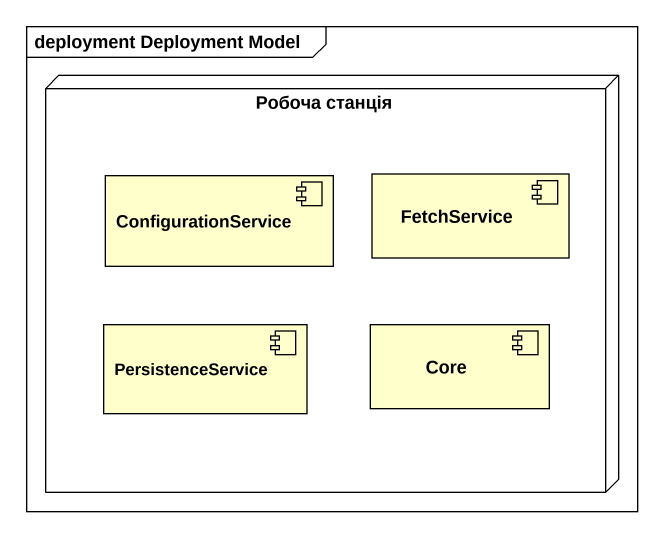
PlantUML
@startuml
mainframe deployment Deployment Model
node "Робоча станція" as Робоча_станція {
  component ConfigurationService
  component FetchService
  component PersistenceService
  component Core
}
@enduml
